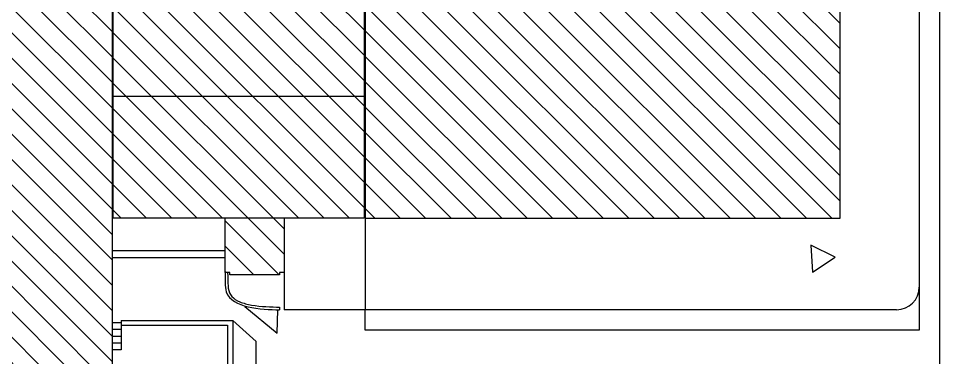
# Model space of a CAD drawing. Extents: x -30 to 1202, y 231 to 898.
# Drawn here: x 325.78 to 366.52, y 340.49 to 355.5 of the extents above; entities that cross this region are included whole.
import ezdxf

# ---------------------------------------------------------------- set-up
doc = ezdxf.new("R2010")
doc.units = 0
doc.header["$LTSCALE"] = 0.04
for name, color, linetype in [('PISO', 1, 'CONTINUOUS'), ('PISOS', 1, 'CONTINUOUS'), ('PISOS1', 3, 'CONTINUOUS')]:
    doc.layers.add(name, color=color, linetype=linetype)

msp = doc.modelspace()

# ---------------------------------------------------------------- hatches: boundary and pattern name
at = {"layer": 'PISOS'}
h = msp.add_hatch(dxfattribs=at)
h.set_pattern_fill('ANSI31', color=256, scale=0.25, angle=90, style=0)
h.set_pattern_definition([(135, (489.3207, 232.5606), (-0.561266, -0.561266), [])])
h.paths.add_polyline_path([(318.741, 281.011), (318.741, 269.911), (365.221, 269.911), (365.221, 281.011)])
h.paths.add_polyline_path([(318.741, 292.111), (318.741, 281.011), (365.221, 281.011), (365.221, 292.111)])
h.paths.add_polyline_path([(312.371, 296.511), (310.571, 296.161), (310.571, 292.571), (312.371, 292.221), (319.121, 292.221), (320.921, 292.571), (320.921, 296.161), (319.121, 296.511)])
h.paths.add_polyline_path([(301.671, 316.611), (301.671, 308.261), (302.521, 308.261), (302.521, 303.161), (301.671, 303.161), (301.671, 296.611), (362.121, 296.611), (362.121, 303.161), (361.461, 303.161), (361.461, 308.261), (362.121, 308.261), (362.121, 316.611)])
h.paths.add_polyline_path([(311.721, 325.161), (309.721, 324.361), (309.721, 317.461), (311.721, 316.661), (321.721, 316.661), (323.721, 317.461), (323.721, 324.361), (321.721, 325.161)])
h.paths.add_polyline_path([(304.021, 373.361), (304.021, 368.961), (304.021, 325.211), (329.921, 325.211), (329.921, 373.361)])
h.paths.add_polyline_path([(311.521, 357.311), (311.521, 364.761), (322.421, 364.761), (322.421, 357.311)], flags=16)
h.paths.add_polyline_path([(329.971, 352.061), (329.971, 346.661), (341.071, 346.661), (341.071, 352.061)])
h.paths.add_polyline_path([(329.971, 357.461), (329.971, 352.061), (341.071, 352.061), (341.071, 357.461)])
h.paths.add_polyline_path([(329.971, 362.061), (329.971, 357.461), (341.071, 357.461), (341.071, 362.061)])
h.paths.add_polyline_path([(334.931, 346.661), (334.931, 344.261), (335.131, 344.261), (335.131, 344.152), (337.331, 344.152), (337.331, 344.261), (337.531, 344.261), (337.531, 346.661)])
h.paths.add_polyline_path([(341.121, 362.061), (341.121, 346.661), (362.121, 346.661), (362.121, 362.061)])

# ---------------------------------------------------------------- linework, layer by layer
at = {"layer": 'PISO'}
for p, q in [((341.121, 346.661), (341.121, 342.611)), ((334.931, 345.21), (329.921, 345.21)), ((334.931, 344.91), (329.921, 344.91)), ((337.531, 344.261), (337.531, 342.611)), ((335.792, 342.759), (337.23, 341.573)), ((337.335, 342.724), (337.332, 342.604)), ((337.23, 341.573), (337.259, 342.606)), ((341.121, 342.611), (337.531, 342.611)), ((364.621, 342.611), (341.121, 342.611)), ((341.121, 341.711), (341.121, 342.611)), ((330.321, 342.031), (329.921, 342.031)), ((330.321, 342.131), (335.271, 342.131)), ((330.321, 342.131), (330.321, 341.931)), ((330.321, 341.931), (335.021, 341.931)), ((330.321, 341.931), (330.321, 340.831)), ((335.021, 341.931), (335.021, 329.349)), ((335.271, 342.131), (335.271, 329.453)), ((335.271, 342.131), (336.294, 341.203)), ((330.321, 341.731), (329.921, 341.731)), ((330.321, 341.431), (329.921, 341.431)), ((365.621, 341.711), (341.121, 341.711)), ((330.321, 341.131), (329.921, 341.131)), ((336.294, 328.43), (336.294, 341.203)), ((330.321, 340.831), (329.921, 340.831))]:
    msp.add_line(p, q, dxfattribs=at)
msp.add_arc((364.621, 343.611), 1, 270, 360, dxfattribs=at)
at = {"layer": 'PISO', "start_tangent": (0, -1), "end_tangent": (0.999591, -0.028582)}
msp.add_spline([(334.931, 344.261), (334.976, 343.395), (337.332, 342.604)], degree=3, dxfattribs=at)
at = {"layer": 'PISO'}
msp.add_open_spline([(335.031, 344.261), (335.051, 343.761), (335.052, 343.66), (335.083, 343.413), (335.132, 343.298), (335.305, 343.102), (335.428, 343.021), (335.73, 342.894), (335.907, 342.848), (336.504, 342.744), (336.964, 342.735), (337.335, 342.724)], degree=3, knots=[0, 0, 0, 0, 0.301372, 0.301372, 0.815021, 0.815021, 1.32867, 1.32867, 1.842319, 1.842319, 2.953024, 2.953024, 2.953024, 2.953024], dxfattribs=at)
at = {"layer": 'PISOS'}
for p, q in [((365.621, 362.061), (365.621, 341.711)), ((366.521, 362.061), (366.521, 336.161))]:
    msp.add_line(p, q, dxfattribs=at)
at = {"layer": 'PISOS1'}
msp.add_line((329.971, 352.061), (341.071, 352.061), dxfattribs=at)
for points in [[(329.921, 373.361), (329.921, 325.211), (304.021, 325.211), (304.021, 373.361)], [(341.121, 362.061), (341.121, 346.661), (362.121, 346.661), (362.121, 362.061)], [(341.071, 357.461), (341.071, 346.661), (329.971, 346.661), (329.971, 357.461)], [(361.904, 344.929), (360.832, 345.461), (360.907, 344.266)]]:
    msp.add_lwpolyline(points, close=True, dxfattribs=at)
msp.add_lwpolyline([(337.531, 346.661), (337.531, 344.261), (337.331, 344.261), (337.331, 344.152), (335.131, 344.152), (335.131, 344.261), (334.931, 344.261), (334.931, 346.661)], dxfattribs=at)

doc.saveas('drawing.dxf')
